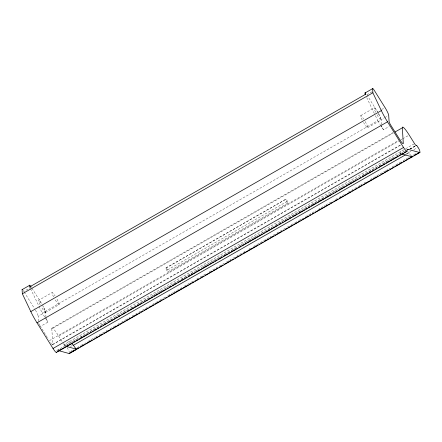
<?xml version="1.0" encoding="UTF-8"?>
<svg xmlns="http://www.w3.org/2000/svg" width="442" height="442" viewBox="0 0 442 442"><rect width="100%" height="100%" fill="white"/><g stroke="black" fill="none" stroke-linecap="round" stroke-linejoin="round"><path stroke-width="0.33" stroke-dasharray="2.21 1.66" d="M31.31 287.156L23.818 291.455A3.486 0.475 60.2 0 0 23.139 290.438M372.031 91.781L366.843 94.754A3.486 0.475 60.2 0 0 366.385 94.052M40.134 304.66A6.973 0.956 60.2 0 1 38.653 300.295L52.178 292.543M360.749 115.6L374.23 107.87A6.973 0.956 60.2 0 1 377.534 111.865L367.203 95.323M381.568 109.55L385.026 107.572M44.725 317.03L42.261 313.091L377.799 120.688L375.225 115.329M38.504 321.301L38.2 316.334L45.686 312.041L42.741 305.499L45.587 311.483L46.029 317.627M381.529 124.605L381.225 119.638L384.104 117.986M384.684 117.655L388.137 115.671M45.554 312.4L59.035 304.671A6.973 0.956 60.2 0 0 56.587 298.4M367.606 127.727L381.087 119.997M46.228 318.864A3.486 0.475 60.2 0 0 47.913 322.135L40.426 326.428L48.266 338.975M380.612 125.191L383.452 129.733L389.209 126.429M51.996 328.119L392.944 132.611M400.292 145.042L52.769 344.324L51.819 328.798L393.363 132.954M165.932 267.918L285.764 199.204M165.888 268.09L285.72 199.375A3.486 0.475 60.2 0 1 287.438 201.193L287.565 203.259L167.728 271.974A3.486 0.475 60.2 0 1 165.888 268.09A3.486 0.475 60.2 0 1 167.606 269.907L167.728 271.974M167.606 269.907L287.438 201.193M49.333 340.688L398.651 140.385M51.819 328.798A13.945 1.906 60.2 0 1 58.692 336.069L398.441 141.252M400.833 139.876L402.032 139.191M402.629 138.849L408.016 135.76M52.681 344.666L400.806 145.042M63.328 343.484L64.04 344.622L404.983 149.12M405.585 148.777L413.955 143.976M404.452 151.142L56.924 350.418A33.841 4.63 60.2 0 0 56.604 350.799M57.626 350.379L60.504 348.727M65.714 345.743L69.902 343.34M72.295 341.97L77.676 338.881M80.068 337.511L84.256 335.108M86.649 333.738L98.61 326.881M101.003 325.505L112.367 318.991M114.76 317.621L120.738 314.19M123.13 312.814L127.915 310.074M130.909 308.361L134.495 306.3M137.484 304.588L148.849 298.068M152.44 296.013L163.203 289.836M165.595 288.466L170.982 285.377M173.375 284.007L178.756 280.924M181.148 279.548L193.11 272.692M195.502 271.316L199.093 269.261M203.276 266.858L223.613 255.2M224.21 254.857L228.995 252.111M231.387 250.741L237.371 247.31M239.763 245.94L243.349 243.879M245.741 242.509L251.128 239.42M253.52 238.05L257.703 235.652M261.294 233.591L265.482 231.194M267.874 229.818L272.057 227.42M275.648 225.359L295.383 214.044M295.985 213.701L301.367 210.613M304.356 208.9L317.516 201.353M318.113 201.011L323.494 197.922M326.489 196.209L337.848 189.695M340.241 188.32L344.428 185.922M346.821 184.546L352.202 181.463M354.594 180.087L358.782 177.69M362.374 175.629L368.352 172.203M368.954 171.861L380.916 164.999M383.308 163.628L388.689 160.54M391.082 159.17L394.673 157.109M397.065 155.739L404.11 151.7M409.74 149.048L415.121 145.965M409.695 149.219L415.077 146.136M410.248 149.048L415.032 146.302M70.466 346.545L72.261 345.511M406.027 154.125L410.811 151.379M413.806 149.667L417.392 147.606M406.579 154.219L408.972 152.849A6.973 0.956 60.2 0 0 411.115 155.893M70.516 351.456L74.107 349.401M77.096 347.683L80.687 345.627M81.284 345.285L85.472 342.882M87.864 341.511L95.041 337.395M95.643 337.053L98.632 335.334M99.229 334.992L107.605 330.191M109.997 328.82L112.986 327.108M113.583 326.76L115.379 325.732M117.771 324.362L124.948 320.246M125.55 319.903L129.733 317.5M132.125 316.129L150.07 305.842M152.462 304.466L159.645 300.35M160.242 300.007L167.419 295.891M168.015 295.549L172.8 292.808M173.402 292.46L181.773 287.659M184.165 286.289L194.336 280.46M196.729 279.084L199.718 277.372M200.314 277.029L206.895 273.255M209.287 271.885L224.243 263.31M226.635 261.935L229.028 260.565M229.625 260.222L246.376 250.62M248.769 249.244L251.161 247.874M253.553 246.503L269.106 237.586M269.703 237.243L276.283 233.47M276.88 233.127L290.637 225.238M291.234 224.895L294.228 223.177M294.825 222.834L298.411 220.779M299.013 220.436L303.195 218.033M305.588 216.663L311.571 213.232M312.168 212.889L315.759 210.828M318.152 209.458L320.544 208.088M321.141 207.746L325.329 205.342M325.925 205L333.108 200.883M335.5 199.513L338.489 197.795M339.086 197.452L345.666 193.684M348.058 192.309L360.02 185.452M360.622 185.11L367.799 180.993M370.192 179.618L385.142 171.043M385.744 170.7L389.927 168.303M392.319 166.927L395.314 165.214M395.91 164.872L402.491 161.098M403.087 160.755L409.668 156.982M410.264 156.639L416.845 152.866M377.799 120.688L380.258 124.627M32.023 288.3L41.642 303.698A6.973 0.956 60.2 0 0 38.653 300.295M58.692 336.069L62.968 342.915M45.078 317.594L47.913 322.135M24.177 292.024L34.509 308.56M378.462 113.412L381.225 119.638A6.973 0.956 60.2 0 1 377.043 114.771M378.639 113.727L381.225 119.638M366.711 97.594L374.357 113.528M29.686 286.891L30.271 288.112M30.564 288.72L38.752 305.781M39.045 306.389L42.261 313.091M381.606 125.848L381.667 126.882M46.067 318.251L46.134 319.284M375.667 112.257A6.973 0.956 60.2 0 1 374.23 107.87M365.158 121.456A6.973 0.956 60.2 0 1 367.656 127.71A6.973 0.956 60.2 0 1 363.562 122.506M362.186 119.986A6.973 0.956 60.2 0 1 360.705 115.622A6.973 0.956 60.2 0 1 363.683 119.008M45.686 312.041A6.973 0.956 60.2 0 1 41.145 306.544M35.437 310.107A6.973 0.956 60.2 0 1 38.2 316.334M67.018 347.556A3.486 0.475 60.2 0 1 69.245 351.777M400.651 153.683A76.72 10.498 60.2 0 1 400.579 151.009M407.524 151.523A76.72 10.498 60.2 0 1 408.972 152.849M64.924 345.909A3.486 0.475 60.2 0 1 64.04 344.622M65.118 346.086A76.72 10.498 60.2 0 1 65.234 342.451M68.405 341.456A76.72 10.498 60.2 0 1 70.659 342.848M52.769 344.324A6.973 0.956 60.2 0 1 51.476 343.732M51.095 343.263A6.973 0.956 60.2 0 1 50.686 342.716M383.452 129.733A3.486 0.475 60.2 0 1 381.628 126.003M40.189 326.047A3.486 0.475 60.2 0 1 39.145 324.113M38.984 323.765A3.486 0.475 60.2 0 1 38.658 322.909M287.565 203.259A3.486 0.475 60.2 0 1 285.72 199.375M59.035 304.671A6.973 0.956 60.2 0 1 54.626 298.814M53.615 296.93A6.973 0.956 60.2 0 1 52.134 292.56A6.973 0.956 60.2 0 1 55.106 295.952"/><path stroke-width="0.66" d="M365.131 92.864L365.241 94.533L365.131 92.826A3.486 0.475 60.2 0 1 365.6 93.041M56.46 352.097A6.973 0.956 60.2 0 1 53.023 348.462L36.99 322.798A16.221 2.221 60.2 0 1 30.813 311.599L22.354 293.775L22.1 289.637L29.592 285.339A3.486 0.475 60.2 0 1 31.078 286.792M365.125 92.936L372.617 88.643A3.486 0.475 60.2 0 1 374.335 90.461L385.026 107.572A6.973 0.956 60.2 0 1 388.711 115.345L389.093 121.55A3.486 0.475 60.2 0 0 390.938 125.44L399.85 139.694A6.973 0.956 60.2 0 0 403.286 143.33L402.336 127.81L395.159 131.926M365.219 94.489L29.686 286.891L29.592 285.339M22.354 293.775L372.866 92.781L372.617 88.643M30.813 311.599L381.33 110.605L372.866 92.781M36.99 322.798L387.501 121.804L403.54 147.468A6.973 0.956 60.2 0 0 406.977 151.103A33.841 4.63 60.2 0 1 408.143 149.385L419.679 152.545A6.973 0.956 60.2 0 0 419.9 152.186L419.839 151.153A3.486 0.475 60.2 0 0 417.994 147.263A3.486 0.475 60.2 0 0 416.276 145.446A3.486 0.475 60.2 0 1 414.557 143.628L409.209 135.075A13.945 1.906 60.2 0 0 402.336 127.81M53.023 348.462L403.54 147.468M406.988 150.048L408.143 149.385M57.659 351.407L72.61 342.832M73.808 342.147L75.002 341.462M76.201 340.776L77.991 339.749M79.19 339.064L88.162 333.914M89.356 333.229L91.151 332.202M92.35 331.517L93.544 330.831M94.743 330.146L96.538 329.113M97.732 328.428L98.931 327.743M100.124 327.058L101.92 326.03M103.113 325.34L107.301 322.942M108.5 322.257L115.08 318.483M116.274 317.798L117.473 317.113M118.666 316.422L120.462 315.395M121.66 314.71L125.843 312.306M127.042 311.621L141.998 303.046M143.191 302.361L144.39 301.676M145.584 300.991L147.379 299.963M148.573 299.273L152.761 296.875M153.96 296.19L157.545 294.129M158.744 293.444L165.921 289.328M167.12 288.643L168.314 287.957M169.513 287.272L171.303 286.239M172.502 285.554L176.69 283.156M177.883 282.466L184.463 278.698M185.662 278.007L186.855 277.322M188.651 276.294L195.231 272.521M196.425 271.836L208.392 264.973M209.585 264.288L211.381 263.261M212.574 262.576L213.773 261.891M214.967 261.205L216.762 260.172M217.961 259.487L222.149 257.089M223.343 256.399L227.531 254.001M228.729 253.316L235.304 249.542M236.503 248.857L237.697 248.166M238.895 247.481L240.691 246.454M241.885 245.769L246.072 243.365M247.271 242.68L262.222 234.105M263.421 233.42L264.614 232.735M265.813 232.05L277.775 225.188M278.974 224.503L280.764 223.475M281.963 222.79L283.156 222.099M284.355 221.414L286.151 220.387M287.344 219.702L288.543 219.017M289.737 218.331L291.532 217.298M292.731 216.613L296.913 214.215M298.112 213.525L304.693 209.757M305.886 209.066L307.085 208.381M308.278 207.696L310.074 206.668M311.273 205.983L315.461 203.58M316.654 202.895L331.611 194.32M332.804 193.635L334.003 192.95M335.196 192.264L336.992 191.231M338.185 190.546L347.158 185.402M348.357 184.717L355.534 180.601M356.733 179.916L357.926 179.225M359.125 178.54L360.915 177.513M362.114 176.828L366.302 174.424M367.495 173.739L374.076 169.966M375.275 169.28L376.468 168.595M378.264 167.568L384.844 163.794M386.037 163.109L398.004 156.247M399.198 155.562L400.993 154.534M402.192 153.849L403.386 153.159M404.585 152.473L406.375 151.446M56.372 352.434L406.889 151.446M71.985 343.926A76.72 10.498 60.2 0 1 73.438 345.252L405.386 154.904M70.582 352.489L69.383 353.18A6.973 0.956 60.2 0 1 69.162 353.534L58.908 350.733M71.775 351.804L73.571 350.777M74.77 350.092L78.958 347.688M80.151 347.003L84.339 344.605M85.538 343.915L92.113 340.147M93.312 339.456L94.505 338.771M95.704 338.086L97.5 337.058M98.693 336.373L102.881 333.97M104.08 333.285L110.66 329.511M111.854 328.826L119.031 324.71M120.23 324.025L121.423 323.34M122.622 322.654L124.417 321.621M125.611 320.936L137.572 314.08M138.771 313.389L139.965 312.704M141.164 312.019L142.959 310.991M144.153 310.306L148.341 307.903M149.54 307.218L153.722 304.814M154.921 304.129L161.501 300.356M162.695 299.67L163.894 298.985M165.689 297.958L166.883 297.273M168.082 296.582L172.269 294.184M173.463 293.499L188.419 284.924M189.612 284.239L190.811 283.549M192.005 282.863L193.8 281.836M194.994 281.151L199.182 278.747M200.381 278.062L203.966 276.007M205.165 275.322L212.342 271.206M213.541 270.515L217.724 268.117M218.923 267.432L223.111 265.029M224.304 264.344L230.884 260.57M232.083 259.885L233.277 259.2M235.072 258.172L236.271 257.482M237.465 256.796L239.26 255.769M240.454 255.084L241.652 254.399M242.846 253.714L257.802 245.139M259.001 244.448L260.194 243.763M261.393 243.078L263.183 242.05M264.382 241.365L268.57 238.962M269.764 238.277L273.952 235.873M275.151 235.188L281.725 231.415M282.924 230.73L284.123 230.044M285.317 229.359L287.112 228.332M288.306 227.641L292.493 225.243M293.692 224.558L300.273 220.785M301.466 220.099L308.643 215.983M309.842 215.298L311.035 214.608M312.234 213.922L314.03 212.895M315.223 212.21L327.185 205.348M328.384 204.663L329.577 203.977M330.776 203.292L332.572 202.265M333.765 201.574L337.953 199.176M339.152 198.491L343.335 196.088M344.533 195.403L351.114 191.629M352.307 190.944L353.506 190.259M354.699 189.574L356.495 188.541M357.694 187.856L361.882 185.458M363.075 184.767L378.032 176.192M379.225 175.507L380.424 174.822M381.617 174.137L383.413 173.109M384.612 172.424L388.794 170.021M389.993 169.336L393.579 167.275M394.778 166.59L401.955 162.474M403.154 161.789L404.347 161.103M405.546 160.418L407.336 159.391M408.535 158.7L412.723 156.302M413.916 155.617L419.9 152.186M69.162 353.534L76.654 349.241A6.973 0.956 60.2 0 1 73.438 345.252M69.295 353.517L419.812 152.529M401.933 154.031L412.187 156.838A6.973 0.956 60.2 0 1 411.994 156.75M66.399 346.434L76.654 349.241M22.1 289.637A3.486 0.475 60.2 0 1 22.575 289.737M411.751 156.562A6.973 0.956 60.2 0 1 411.458 156.275M387.501 121.804A16.221 2.221 60.2 0 1 381.33 110.605"/></g></svg>
